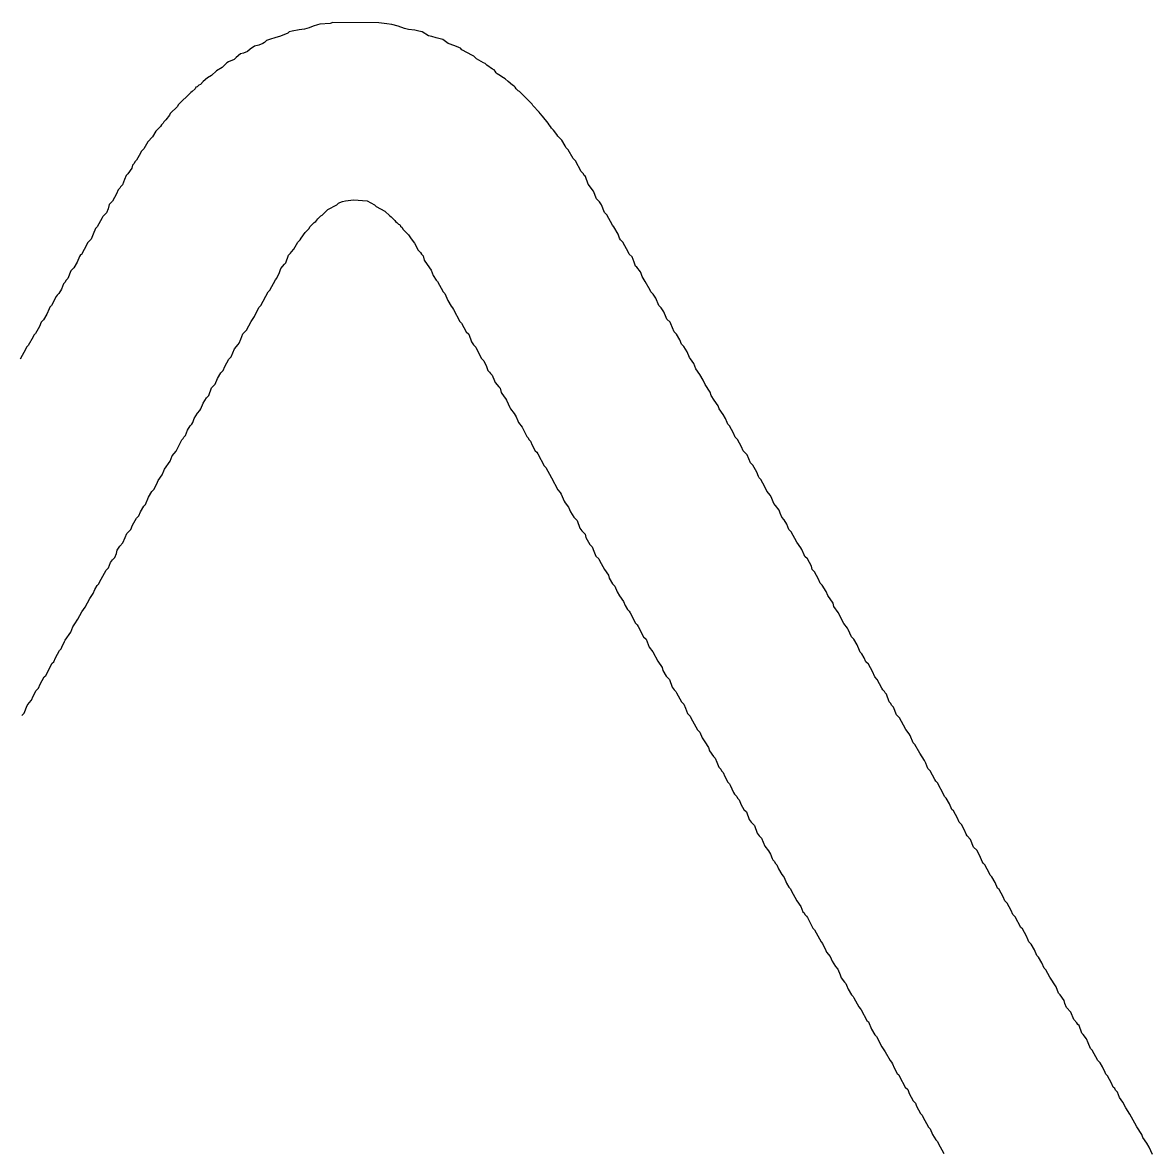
# Model space of a CAD drawing. Header units: inches. Extents: x 0 to 5379, y 0 to 5429.
# Drawn here: x 308.098 to 309.684, y 129.221 to 130.805 of the extents above; entities that cross this region are included whole.
import ezdxf

# ---------------------------------------------------------------- set-up
doc = ezdxf.new("R2010")
doc.units = ezdxf.units.IN
doc.layers.add('Bottom Overlay', color=54, linetype='Continuous')

msp = doc.modelspace()

# ---------------------------------------------------------------- linework, layer by layer
at = {"layer": 'Bottom Overlay'}
for p, q in [((308.5057, 130.8001), (308.5, 130.7978)), ((308.5119, 130.8018), (308.5057, 130.8001)), ((308.5153, 130.8029), (308.5119, 130.8018)), ((308.5299, 130.804), (308.5153, 130.8029)), ((308.5333, 130.8052), (308.5299, 130.804)), ((308.5981, 130.8046), (308.5333, 130.8052)), ((308.6093, 130.8035), (308.5981, 130.8046)), ((308.6161, 130.8023), (308.6093, 130.8035)), ((308.6251, 130.8001), (308.6161, 130.8023)), ((308.6341, 130.7967), (308.6251, 130.8001)), ((308.4522, 130.7837), (308.446, 130.782)), ((308.46, 130.786), (308.4522, 130.7837)), ((308.4702, 130.7905), (308.46, 130.786)), ((308.4719, 130.7922), (308.4702, 130.7905)), ((308.4764, 130.7933), (308.4719, 130.7922)), ((308.486, 130.795), (308.4764, 130.7933)), ((308.4938, 130.7961), (308.486, 130.795)), ((308.5, 130.7978), (308.4938, 130.7961)), ((308.6398, 130.7956), (308.6341, 130.7967)), ((308.6488, 130.7944), (308.6398, 130.7956)), ((308.6544, 130.7933), (308.6488, 130.7944)), ((308.6589, 130.7922), (308.6544, 130.7933)), ((308.6679, 130.7866), (308.6589, 130.7922)), ((308.6725, 130.7854), (308.6679, 130.7866)), ((308.6787, 130.7837), (308.6725, 130.7854)), ((308.6877, 130.7815), (308.6787, 130.7837)), ((308.4172, 130.768), (308.4138, 130.7646)), ((308.4234, 130.7719), (308.4172, 130.768)), ((308.4296, 130.7736), (308.4234, 130.7719)), ((308.4353, 130.7759), (308.4296, 130.7736)), ((308.4375, 130.777), (308.4353, 130.7759)), ((308.4403, 130.7798), (308.4375, 130.777)), ((308.446, 130.782), (308.4403, 130.7798)), ((308.6956, 130.7759), (308.6877, 130.7815)), ((308.7046, 130.7725), (308.6956, 130.7759)), ((308.7102, 130.7702), (308.7046, 130.7725)), ((308.7125, 130.7691), (308.7102, 130.7702)), ((308.7147, 130.7668), (308.7125, 130.7691)), ((308.3947, 130.7533), (308.3868, 130.7499)), ((308.3975, 130.7561), (308.3947, 130.7533)), ((308.4037, 130.7612), (308.3975, 130.7561)), ((308.4082, 130.7623), (308.4037, 130.7612)), ((308.4138, 130.7646), (308.4082, 130.7623)), ((308.7294, 130.759), (308.7147, 130.7668)), ((308.7316, 130.7578), (308.7294, 130.759)), ((308.735, 130.7544), (308.7316, 130.7578)), ((308.7451, 130.7488), (308.735, 130.7544)), ((308.3699, 130.7375), (308.3631, 130.7308)), ((308.3778, 130.742), (308.3699, 130.7375)), ((308.3845, 130.7488), (308.3778, 130.742)), ((308.3868, 130.7499), (308.3845, 130.7488)), ((308.7474, 130.7477), (308.7451, 130.7488)), ((308.7496, 130.7454), (308.7474, 130.7477)), ((308.7575, 130.7398), (308.7496, 130.7454)), ((308.7598, 130.7387), (308.7575, 130.7398)), ((308.7615, 130.737), (308.7598, 130.7387)), ((308.7626, 130.7347), (308.7615, 130.737)), ((308.3513, 130.7223), (308.3474, 130.7184)), ((308.3575, 130.7274), (308.3513, 130.7223)), ((308.3631, 130.7308), (308.3575, 130.7274)), ((308.7643, 130.733), (308.7626, 130.7347)), ((308.7665, 130.7319), (308.7643, 130.733)), ((308.7733, 130.7274), (308.7665, 130.7319)), ((308.7756, 130.7263), (308.7733, 130.7274)), ((308.7795, 130.7223), (308.7756, 130.7263)), ((308.7857, 130.7173), (308.7795, 130.7223)), ((308.3338, 130.7071), (308.3164, 130.6896)), ((308.3361, 130.7082), (308.3338, 130.7071)), ((308.34, 130.7122), (308.3361, 130.7082)), ((308.3412, 130.7144), (308.34, 130.7122)), ((308.3429, 130.715), (308.3412, 130.7144)), ((308.3451, 130.7173), (308.3429, 130.715)), ((308.3474, 130.7184), (308.3451, 130.7173)), ((308.788, 130.7161), (308.7857, 130.7173)), ((308.7896, 130.7144), (308.788, 130.7161)), ((308.7908, 130.7122), (308.7896, 130.7144)), ((308.7936, 130.7094), (308.7908, 130.7122)), ((308.7958, 130.7082), (308.7936, 130.7094)), ((308.8133, 130.6908), (308.7958, 130.7082)), ((308.3164, 130.6896), (308.3152, 130.6874)), ((308.8144, 130.6885), (308.8133, 130.6908)), ((308.8234, 130.6795), (308.8144, 130.6885)), ((308.304, 130.675), (308.2989, 130.6688)), ((308.3051, 130.6773), (308.304, 130.675)), ((308.3152, 130.6874), (308.3051, 130.6773)), ((308.8246, 130.6773), (308.8234, 130.6795)), ((308.828, 130.6739), (308.8246, 130.6773)), ((308.8358, 130.6637), (308.828, 130.6739)), ((308.2916, 130.6592), (308.2848, 130.6525)), ((308.2927, 130.6615), (308.2916, 130.6592)), ((308.295, 130.6637), (308.2927, 130.6615)), ((308.2961, 130.666), (308.295, 130.6637)), ((308.2989, 130.6688), (308.2961, 130.666)), ((308.837, 130.6615), (308.8358, 130.6637)), ((308.8392, 130.6592), (308.837, 130.6615)), ((308.8404, 130.657), (308.8392, 130.6592)), ((308.8432, 130.6542), (308.8404, 130.657)), ((308.2803, 130.6446), (308.2735, 130.6378)), ((308.2848, 130.6525), (308.2803, 130.6446)), ((308.8482, 130.648), (308.8432, 130.6542)), ((308.8494, 130.6457), (308.8482, 130.648)), ((308.855, 130.6401), (308.8494, 130.6457)), ((308.2679, 130.6277), (308.2645, 130.6243)), ((308.2735, 130.6378), (308.2679, 130.6277)), ((308.8595, 130.6322), (308.855, 130.6401)), ((308.8606, 130.6299), (308.8595, 130.6322)), ((308.864, 130.6265), (308.8606, 130.6299)), ((308.8708, 130.6142), (308.864, 130.6265)), ((308.2555, 130.6096), (308.2544, 130.6074)), ((308.2578, 130.6119), (308.2555, 130.6096)), ((308.2634, 130.622), (308.2578, 130.6119)), ((308.2645, 130.6243), (308.2634, 130.622)), ((308.8742, 130.6108), (308.8708, 130.6142)), ((308.882, 130.5961), (308.8742, 130.6108)), ((308.251, 130.6006), (308.2454, 130.5927)), ((308.2521, 130.6051), (308.251, 130.6006)), ((308.2544, 130.6074), (308.2521, 130.6051)), ((308.8854, 130.5927), (308.882, 130.5961)), ((308.2381, 130.5775), (308.2352, 130.5747)), ((308.2409, 130.5849), (308.2381, 130.5775)), ((308.2431, 130.5905), (308.2409, 130.5849)), ((308.2454, 130.5927), (308.2431, 130.5905)), ((308.8866, 130.5905), (308.8854, 130.5927)), ((308.8882, 130.5888), (308.8866, 130.5905)), ((308.8922, 130.5781), (308.8882, 130.5888)), ((308.8995, 130.5685), (308.8922, 130.5781)), ((308.2296, 130.5646), (308.224, 130.5544)), ((308.2319, 130.5702), (308.2296, 130.5646)), ((308.2341, 130.5725), (308.2319, 130.5702)), ((308.2352, 130.5747), (308.2341, 130.5725)), ((308.9035, 130.5578), (308.8995, 130.5685)), ((308.2195, 130.5499), (308.2178, 130.5437)), ((308.224, 130.5544), (308.2195, 130.5499)), ((308.5265, 130.5426), (308.5389, 130.5494)), ((308.5389, 130.5494), (308.5412, 130.5516)), ((308.5412, 130.5516), (308.5434, 130.5527)), ((308.5434, 130.5527), (308.5468, 130.5539)), ((308.5468, 130.5539), (308.5513, 130.555)), ((308.5513, 130.555), (308.5626, 130.5561)), ((308.5626, 130.5561), (308.5817, 130.555)), ((308.5817, 130.555), (308.5919, 130.5494)), ((308.5919, 130.5494), (308.5941, 130.5471)), ((308.5941, 130.5471), (308.6065, 130.5403)), ((308.908, 130.5533), (308.9035, 130.5578)), ((308.9108, 130.5494), (308.908, 130.5533)), ((308.9147, 130.5387), (308.9108, 130.5494)), ((308.2093, 130.5308), (308.2026, 130.5184)), ((308.2104, 130.533), (308.2093, 130.5308)), ((308.2155, 130.5381), (308.2104, 130.533)), ((308.2178, 130.5437), (308.2155, 130.5381)), ((308.5124, 130.5296), (308.5164, 130.5336)), ((308.5164, 130.5336), (308.5186, 130.5347)), ((308.5186, 130.5347), (308.5265, 130.5426)), ((308.6065, 130.5403), (308.6133, 130.5336)), ((308.6133, 130.5336), (308.6155, 130.5325)), ((308.6155, 130.5325), (308.6206, 130.5274)), ((308.9181, 130.5353), (308.9147, 130.5387)), ((308.926, 130.5206), (308.9181, 130.5353)), ((308.2003, 130.5161), (308.1969, 130.5082)), ((308.2026, 130.5184), (308.2003, 130.5161)), ((308.4944, 130.5105), (308.5, 130.5161)), ((308.5, 130.5161), (308.5012, 130.5184)), ((308.5012, 130.5184), (308.5074, 130.5246)), ((308.5074, 130.5246), (308.5096, 130.5257)), ((308.5096, 130.5257), (308.5124, 130.5296)), ((308.6206, 130.5274), (308.6212, 130.5257)), ((308.6212, 130.5257), (308.6234, 130.5246)), ((308.6234, 130.5246), (308.6257, 130.5223)), ((308.6257, 130.5223), (308.6274, 130.5217)), ((308.6274, 130.5217), (308.6285, 130.5195)), ((308.6285, 130.5195), (308.6308, 130.5172)), ((308.6308, 130.5172), (308.6319, 130.515)), ((308.6319, 130.515), (308.6398, 130.5071)), ((308.9282, 130.5184), (308.926, 130.5206)), ((308.9339, 130.5082), (308.9282, 130.5184)), ((308.1941, 130.5009), (308.189, 130.4958)), ((308.1969, 130.5082), (308.1941, 130.5009)), ((308.4843, 130.497), (308.4876, 130.5003)), ((308.4876, 130.5003), (308.4888, 130.5026)), ((308.4888, 130.5026), (308.4944, 130.5105)), ((308.6398, 130.5071), (308.6432, 130.5015)), ((308.6432, 130.5015), (308.6482, 130.4953)), ((308.9361, 130.5026), (308.9339, 130.5082)), ((308.9373, 130.5003), (308.9361, 130.5026)), ((308.9406, 130.497), (308.9373, 130.5003)), ((308.1879, 130.4936), (308.1806, 130.4795)), ((308.189, 130.4958), (308.1879, 130.4936)), ((308.4741, 130.4812), (308.4753, 130.4834)), ((308.4753, 130.4834), (308.4786, 130.4868)), ((308.4786, 130.4868), (308.4843, 130.497)), ((308.6482, 130.4953), (308.6533, 130.4857)), ((308.6533, 130.4857), (308.6567, 130.4823)), ((308.6567, 130.4823), (308.6578, 130.4801)), ((308.9485, 130.4823), (308.9406, 130.497)), ((308.9497, 130.4801), (308.9485, 130.4823)), ((308.1744, 130.4688), (308.1699, 130.4609)), ((308.1778, 130.4767), (308.1744, 130.4688)), ((308.1789, 130.4789), (308.1778, 130.4767)), ((308.1806, 130.4795), (308.1789, 130.4789)), ((308.4657, 130.466), (308.4674, 130.4677)), ((308.4674, 130.4677), (308.4713, 130.4784)), ((308.4713, 130.4784), (308.4741, 130.4812)), ((308.6578, 130.4801), (308.6601, 130.4778)), ((308.6601, 130.4778), (308.6617, 130.4716)), ((308.6617, 130.4716), (308.6657, 130.4654)), ((308.9536, 130.4761), (308.9497, 130.4801)), ((308.9564, 130.4688), (308.9536, 130.4761)), ((308.9587, 130.4632), (308.9564, 130.4688)), ((308.1654, 130.4564), (308.1614, 130.4457)), ((308.1699, 130.4609), (308.1654, 130.4564)), ((308.455, 130.4462), (308.4583, 130.4541)), ((308.4583, 130.4541), (308.4606, 130.4598)), ((308.4606, 130.4598), (308.4657, 130.466)), ((308.6657, 130.4654), (308.6713, 130.4575)), ((308.6713, 130.4575), (308.6741, 130.4502)), ((308.9604, 130.4615), (308.9587, 130.4632)), ((308.9654, 130.4553), (308.9604, 130.4615)), ((308.9666, 130.453), (308.9654, 130.4553)), ((308.9677, 130.4485), (308.9666, 130.453)), ((308.1552, 130.4384), (308.1524, 130.431)), ((308.1575, 130.4406), (308.1552, 130.4384)), ((308.1586, 130.4429), (308.1575, 130.4406)), ((308.1614, 130.4457), (308.1586, 130.4429)), ((308.4448, 130.4293), (308.4527, 130.444)), ((308.4527, 130.444), (308.455, 130.4462)), ((308.6741, 130.4502), (308.6787, 130.4434)), ((308.6787, 130.4434), (308.6803, 130.4417)), ((308.6803, 130.4417), (308.6882, 130.4271)), ((308.9722, 130.4417), (308.9677, 130.4485)), ((308.979, 130.4293), (308.9722, 130.4417)), ((308.1451, 130.4203), (308.1383, 130.4079)), ((308.1462, 130.4226), (308.1451, 130.4203)), ((308.1485, 130.4248), (308.1462, 130.4226)), ((308.1524, 130.431), (308.1485, 130.4248)), ((308.4324, 130.4079), (308.4426, 130.4271)), ((308.4426, 130.4271), (308.4448, 130.4293)), ((308.6882, 130.4271), (308.6905, 130.4248)), ((308.6905, 130.4248), (308.695, 130.4147)), ((308.9801, 130.4271), (308.979, 130.4293)), ((308.9835, 130.4237), (308.9801, 130.4271)), ((308.9868, 130.4181), (308.9835, 130.4237)), ((308.1349, 130.4034), (308.1316, 130.3955)), ((308.1361, 130.4057), (308.1349, 130.4034)), ((308.1383, 130.4079), (308.1361, 130.4057)), ((308.4257, 130.3978), (308.4302, 130.4057)), ((308.4302, 130.4057), (308.4324, 130.4079)), ((308.695, 130.4147), (308.6995, 130.4068)), ((308.6995, 130.4068), (308.7017, 130.4046)), ((308.7017, 130.4046), (308.7029, 130.4023)), ((308.9914, 130.4079), (308.9868, 130.4181)), ((308.9947, 130.4046), (308.9914, 130.4079)), ((308.9981, 130.3989), (308.9947, 130.4046)), ((308.1271, 130.3877), (308.1237, 130.3843)), ((308.1316, 130.3955), (308.1271, 130.3877)), ((308.4189, 130.3854), (308.4234, 130.3922)), ((308.4234, 130.3922), (308.4257, 130.3978)), ((308.7029, 130.4023), (308.7119, 130.3854)), ((309.0015, 130.391), (308.9981, 130.3989)), ((309.0026, 130.3888), (309.0015, 130.391)), ((309.0071, 130.3843), (309.0026, 130.3888)), ((308.1214, 130.3786), (308.1158, 130.3685)), ((308.1237, 130.3843), (308.1214, 130.3786)), ((308.4071, 130.3679), (308.4122, 130.373)), ((308.4122, 130.373), (308.4189, 130.3854)), ((308.7119, 130.3854), (308.7141, 130.3831)), ((308.7141, 130.3831), (308.7209, 130.3708)), ((309.0083, 130.382), (309.0071, 130.3843)), ((309.0128, 130.3708), (309.0083, 130.382)), ((308.1124, 130.364), (308.1056, 130.3516)), ((308.1135, 130.3662), (308.1124, 130.364)), ((308.1158, 130.3685), (308.1135, 130.3662)), ((308.402, 130.355), (308.4043, 130.3606)), ((308.4043, 130.3606), (308.4071, 130.3679)), ((308.7209, 130.3708), (308.7243, 130.3674)), ((308.7243, 130.3674), (308.7282, 130.3567)), ((308.7282, 130.3567), (308.731, 130.3527)), ((309.0161, 130.3674), (309.0128, 130.3708)), ((309.0206, 130.3595), (309.0161, 130.3674)), ((309.0229, 130.3538), (309.0206, 130.3595)), ((308.1023, 130.3471), (308.0944, 130.3324)), ((308.1034, 130.3493), (308.1023, 130.3471)), ((308.1056, 130.3516), (308.1034, 130.3493)), ((308.3907, 130.3358), (308.3952, 130.3471)), ((308.3952, 130.3471), (308.4003, 130.3533)), ((308.4003, 130.3533), (308.402, 130.355)), ((308.731, 130.3527), (308.7344, 130.3493)), ((308.7344, 130.3493), (308.7378, 130.3415)), ((308.7378, 130.3415), (308.7423, 130.3336)), ((309.0263, 130.3505), (309.0229, 130.3538)), ((309.0308, 130.3426), (309.0263, 130.3505)), ((309.0342, 130.3347), (309.0308, 130.3426)), ((308.3817, 130.3223), (308.3874, 130.3324)), ((308.3874, 130.3324), (308.3907, 130.3358)), ((308.7423, 130.3336), (308.7457, 130.3302)), ((308.7457, 130.3302), (308.7491, 130.3223)), ((309.0359, 130.333), (309.0342, 130.3347)), ((309.0404, 130.3262), (309.0359, 130.333)), ((309.0432, 130.3189), (309.0404, 130.3262)), ((308.3716, 130.3054), (308.3761, 130.3133)), ((308.3761, 130.3133), (308.3795, 130.3167)), ((308.3795, 130.3167), (308.3817, 130.3223)), ((308.7491, 130.3223), (308.7513, 130.3167)), ((308.7513, 130.3167), (308.7536, 130.3144)), ((308.7536, 130.3144), (308.7547, 130.3122)), ((308.7547, 130.3122), (308.757, 130.3099)), ((308.757, 130.3099), (308.7603, 130.302)), ((309.0488, 130.311), (309.0432, 130.3189)), ((309.0533, 130.3031), (309.0488, 130.311)), ((308.3592, 130.2817), (308.3631, 130.2924)), ((308.3631, 130.2924), (308.3682, 130.2975)), ((308.3682, 130.2975), (308.3716, 130.3054)), ((308.7603, 130.302), (308.7615, 130.2998)), ((308.7615, 130.2998), (308.7665, 130.2936)), ((308.7665, 130.2936), (308.7682, 130.2919)), ((308.7682, 130.2919), (308.7699, 130.2857)), ((309.0561, 130.2969), (309.0533, 130.3031)), ((309.0635, 130.2862), (309.0561, 130.2969)), ((308.3513, 130.2705), (308.3558, 130.2784)), ((308.3558, 130.2784), (308.3592, 130.2817)), ((308.7699, 130.2857), (308.7739, 130.2795)), ((308.7739, 130.2795), (308.7761, 130.2772)), ((308.7761, 130.2772), (308.7773, 130.275)), ((309.0646, 130.2817), (309.0635, 130.2862)), ((309.0691, 130.275), (309.0646, 130.2817)), ((308.3434, 130.2569), (308.3468, 130.2603)), ((308.3468, 130.2603), (308.3479, 130.2626)), ((308.3479, 130.2626), (308.3513, 130.2705)), ((308.7773, 130.275), (308.7818, 130.2648)), ((308.7818, 130.2648), (308.7829, 130.2626)), ((308.7829, 130.2626), (308.788, 130.2564)), ((309.0747, 130.2671), (309.0691, 130.275)), ((309.0759, 130.2626), (309.0747, 130.2671)), ((309.0815, 130.2547), (309.0759, 130.2626)), ((308.3367, 130.2434), (308.3389, 130.2491)), ((308.3389, 130.2491), (308.3434, 130.2569)), ((308.788, 130.2564), (308.7908, 130.2513)), ((308.7908, 130.2513), (308.793, 130.2457)), ((308.793, 130.2457), (308.7942, 130.2434)), ((309.0849, 130.2491), (309.0815, 130.2547)), ((309.0871, 130.2434), (309.0849, 130.2491)), ((308.3265, 130.2254), (308.3293, 130.2327)), ((308.3293, 130.2327), (308.3333, 130.2389)), ((308.3333, 130.2389), (308.3355, 130.2412)), ((308.3355, 130.2412), (308.3367, 130.2434)), ((308.7942, 130.2434), (308.7992, 130.2372)), ((308.7992, 130.2372), (308.806, 130.2237)), ((309.0883, 130.2412), (309.0871, 130.2434)), ((309.0905, 130.2389), (309.0883, 130.2412)), ((309.0961, 130.2288), (309.0905, 130.2389)), ((309.0984, 130.2231), (309.0961, 130.2288)), ((308.3136, 130.2034), (308.3214, 130.2192)), ((308.3214, 130.2192), (308.3231, 130.2209)), ((308.3231, 130.2209), (308.3243, 130.2231)), ((308.3243, 130.2231), (308.3265, 130.2254)), ((308.806, 130.2237), (308.8077, 130.222)), ((308.8077, 130.222), (308.8088, 130.2198)), ((308.8088, 130.2198), (308.8111, 130.2175)), ((308.8111, 130.2175), (308.8133, 130.2119)), ((309.1018, 130.2198), (309.0984, 130.2231)), ((309.1074, 130.2096), (309.1018, 130.2198)), ((308.3051, 130.1893), (308.3079, 130.1967)), ((308.3079, 130.1967), (308.3136, 130.2034)), ((308.8133, 130.2119), (308.8178, 130.204)), ((308.8178, 130.204), (308.8201, 130.2017)), ((308.8201, 130.2017), (308.8212, 130.1995)), ((308.8212, 130.1995), (308.8302, 130.1826)), ((309.1097, 130.204), (309.1074, 130.2096)), ((309.1153, 130.1983), (309.1097, 130.204)), ((309.1198, 130.1871), (309.1153, 130.1983)), ((308.2972, 130.1781), (308.3051, 130.1893)), ((308.8302, 130.1826), (308.8325, 130.1803)), ((309.1232, 130.1837), (309.1198, 130.1871)), ((309.1288, 130.1736), (309.1232, 130.1837)), ((308.2882, 130.1623), (308.2938, 130.1702)), ((308.2938, 130.1702), (308.2961, 130.1758)), ((308.2961, 130.1758), (308.2972, 130.1781)), ((308.8325, 130.1803), (308.8404, 130.1657)), ((308.8404, 130.1657), (308.8494, 130.1488)), ((309.1311, 130.1679), (309.1288, 130.1736)), ((309.1322, 130.1657), (309.1311, 130.1679)), ((309.1345, 130.1634), (309.1322, 130.1657)), ((308.2792, 130.1465), (308.2826, 130.1499)), ((308.2826, 130.1499), (308.2871, 130.16)), ((308.2871, 130.16), (308.2882, 130.1623)), ((309.1401, 130.1533), (309.1345, 130.1634)), ((309.1429, 130.1471), (309.1401, 130.1533)), ((308.2702, 130.1285), (308.2747, 130.1386)), ((308.2747, 130.1386), (308.2792, 130.1465)), ((308.8494, 130.1488), (308.8527, 130.1454)), ((308.8527, 130.1454), (308.8539, 130.1431)), ((308.8539, 130.1431), (308.8584, 130.133)), ((309.148, 130.1409), (309.1429, 130.1471)), ((309.1497, 130.1369), (309.148, 130.1409)), ((309.1525, 130.1296), (309.1497, 130.1369)), ((308.2612, 130.1127), (308.2634, 130.1183)), ((308.2634, 130.1183), (308.2679, 130.1262)), ((308.2679, 130.1262), (308.2702, 130.1285)), ((308.8584, 130.133), (308.8595, 130.1307)), ((308.8595, 130.1307), (308.8646, 130.1245)), ((308.8646, 130.1245), (308.8674, 130.1183)), ((308.8674, 130.1183), (308.8719, 130.1104)), ((309.1553, 130.1268), (309.1525, 130.1296)), ((309.1604, 130.1206), (309.1553, 130.1268)), ((309.1615, 130.1161), (309.1604, 130.1206)), ((308.2521, 130.0992), (308.2578, 130.1093)), ((308.2578, 130.1093), (308.2612, 130.1127)), ((308.8719, 130.1104), (308.8764, 130.1059)), ((308.8764, 130.1059), (308.8804, 130.0952)), ((309.1638, 130.1104), (309.1615, 130.1161)), ((309.1671, 130.1071), (309.1638, 130.1104)), ((309.1711, 130.1009), (309.1671, 130.1071)), ((308.242, 130.0823), (308.2443, 130.0879)), ((308.2443, 130.0879), (308.2499, 130.0935)), ((308.2499, 130.0935), (308.2521, 130.0992)), ((308.8804, 130.0952), (308.8832, 130.0913)), ((308.8832, 130.0913), (308.8877, 130.0868)), ((308.8877, 130.0868), (308.8888, 130.0823)), ((309.1739, 130.0935), (309.1711, 130.1009)), ((309.1773, 130.0902), (309.1739, 130.0935)), ((309.1852, 130.0755), (309.1773, 130.0902)), ((308.2307, 130.0642), (308.2341, 130.0699)), ((308.2341, 130.0699), (308.2386, 130.0744)), ((308.2386, 130.0744), (308.242, 130.0823)), ((308.8888, 130.0823), (308.8944, 130.0721)), ((308.8944, 130.0721), (308.8978, 130.0688)), ((309.1908, 130.0676), (309.1852, 130.0755)), ((308.224, 130.0507), (308.2273, 130.0541)), ((308.2273, 130.0541), (308.2296, 130.0597)), ((308.2296, 130.0597), (308.2307, 130.0642)), ((308.8978, 130.0688), (308.9001, 130.0631)), ((308.9001, 130.0631), (308.9029, 130.0558)), ((308.9029, 130.0558), (308.9068, 130.0519)), ((309.1919, 130.0654), (309.1908, 130.0676)), ((309.1953, 130.0575), (309.1919, 130.0654)), ((309.1964, 130.0552), (309.1953, 130.0575)), ((309.1998, 130.0519), (309.1964, 130.0552)), ((308.215, 130.0361), (308.2183, 130.0395)), ((308.2183, 130.0395), (308.2211, 130.0468)), ((308.2211, 130.0468), (308.224, 130.0507)), ((308.9068, 130.0519), (308.908, 130.0496)), ((308.908, 130.0496), (308.9147, 130.0372)), ((309.2055, 130.0417), (309.1998, 130.0519)), ((309.2066, 130.0372), (309.2055, 130.0417)), ((308.2059, 130.0192), (308.215, 130.0361)), ((308.9147, 130.0372), (308.9204, 130.0293)), ((308.9204, 130.0293), (308.9215, 130.0248)), ((308.9215, 130.0248), (308.926, 130.0169)), ((309.21, 130.0338), (309.2066, 130.0372)), ((309.2156, 130.0237), (309.21, 130.0338)), ((309.2178, 130.018), (309.2156, 130.0237)), ((308.1969, 130.0034), (308.1992, 130.009)), ((308.1992, 130.009), (308.2026, 130.0147)), ((308.2026, 130.0147), (308.2048, 130.0169)), ((308.2048, 130.0169), (308.2059, 130.0192)), ((308.926, 130.0169), (308.9294, 130.0135)), ((308.9294, 130.0135), (308.9328, 130.0057)), ((309.2207, 130.0152), (309.2178, 130.018)), ((309.2263, 130.0062), (309.2207, 130.0152)), ((309.2286, 130.0006), (309.2263, 130.0062)), ((308.1857, 129.9842), (308.1924, 129.9966)), ((308.1924, 129.9966), (308.1969, 130.0034)), ((308.9328, 130.0057), (308.9361, 130)), ((308.9361, 130), (308.9418, 129.9921)), ((308.9418, 129.9921), (308.944, 129.9865)), ((309.2359, 129.9899), (309.2286, 130.0006)), ((308.1755, 129.9673), (308.1811, 129.9775)), ((308.1811, 129.9775), (308.1857, 129.9842)), ((308.944, 129.9865), (308.9474, 129.9809)), ((308.9474, 129.9809), (308.9497, 129.9786)), ((308.9497, 129.9786), (308.9508, 129.9764)), ((308.9508, 129.9764), (308.9587, 129.9617)), ((309.237, 129.9854), (309.2359, 129.9899)), ((309.2432, 129.9769), (309.237, 129.9854)), ((309.2511, 129.9611), (309.2432, 129.9769)), ((308.1682, 129.9566), (308.171, 129.9606)), ((308.171, 129.9606), (308.1755, 129.9673)), ((308.9587, 129.9617), (308.9609, 129.9595)), ((308.9609, 129.9595), (308.9621, 129.9572)), ((309.2562, 129.9549), (309.2511, 129.9611)), ((308.1575, 129.938), (308.1654, 129.9493)), ((308.1654, 129.9493), (308.1682, 129.9566)), ((308.9621, 129.9572), (308.9699, 129.9425)), ((309.2573, 129.9527), (309.2562, 129.9549)), ((309.2618, 129.9425), (309.2573, 129.9527)), ((308.1518, 129.9256), (308.153, 129.9279)), ((308.153, 129.9279), (308.1564, 129.9358)), ((308.1564, 129.9358), (308.1575, 129.938)), ((308.9699, 129.9425), (308.9733, 129.9392)), ((308.9733, 129.9392), (308.9778, 129.9279)), ((308.9778, 129.9279), (308.9829, 129.9217)), ((309.2652, 129.9392), (309.2618, 129.9425)), ((309.2697, 129.9313), (309.2652, 129.9392)), ((309.2731, 129.9234), (309.2697, 129.9313)), ((308.1417, 129.9076), (308.144, 129.9133)), ((308.144, 129.9133), (308.1496, 129.9234)), ((308.1496, 129.9234), (308.1518, 129.9256)), ((308.9829, 129.9217), (308.9897, 129.9082)), ((309.2742, 129.9211), (309.2731, 129.9234)), ((309.2764, 129.9189), (309.2742, 129.9211)), ((309.2798, 129.9133), (309.2764, 129.9189)), ((309.2821, 129.9076), (309.2798, 129.9133)), ((308.1304, 129.8885), (308.1395, 129.9054)), ((308.1395, 129.9054), (308.1417, 129.9076)), ((308.9897, 129.9082), (308.9959, 129.8997)), ((308.9959, 129.8997), (308.997, 129.8952)), ((308.997, 129.8952), (309.0015, 129.8873)), ((309.2855, 129.9042), (309.2821, 129.9076)), ((309.2911, 129.8941), (309.2855, 129.9042)), ((308.1225, 129.8761), (308.1282, 129.8862)), ((308.1282, 129.8862), (308.1304, 129.8885)), ((309.0015, 129.8873), (309.006, 129.8828)), ((309.006, 129.8828), (309.0099, 129.8721)), ((309.2945, 129.8862), (309.2911, 129.8941)), ((309.2979, 129.8828), (309.2945, 129.8862)), ((309.3046, 129.8704), (309.2979, 129.8828)), ((308.1124, 129.8592), (308.1169, 129.867)), ((308.1169, 129.867), (308.1203, 129.8704)), ((308.1203, 129.8704), (308.1225, 129.8761)), ((309.0099, 129.8721), (309.0128, 129.8682)), ((309.0128, 129.8682), (309.015, 129.8659)), ((309.015, 129.8659), (309.0161, 129.8637)), ((309.0161, 129.8637), (309.0229, 129.8513)), ((309.3057, 129.8682), (309.3046, 129.8704)), ((309.308, 129.8659), (309.3057, 129.8682)), ((309.3091, 129.8637), (309.308, 129.8659)), ((309.3108, 129.862), (309.3091, 129.8637)), ((308.104, 129.8462), (308.1068, 129.8501)), ((308.1068, 129.8501), (308.1102, 129.8535)), ((308.1102, 129.8535), (308.1124, 129.8592)), ((309.0229, 129.8513), (309.0263, 129.8479)), ((309.0263, 129.8479), (309.0285, 129.8423)), ((309.3148, 129.8513), (309.3108, 129.862)), ((309.317, 129.849), (309.3148, 129.8513)), ((309.3181, 129.8468), (309.317, 129.849)), ((308.0966, 129.8321), (308.1, 129.8355)), ((308.1, 129.8355), (308.104, 129.8462)), ((309.0285, 129.8423), (309.0314, 129.8349)), ((309.0314, 129.8349), (309.0353, 129.831)), ((309.321, 129.8439), (309.3181, 129.8468)), ((309.3249, 129.8332), (309.321, 129.8439)), ((309.3294, 129.8287), (309.3249, 129.8332)), ((309.0353, 129.831), (309.0364, 129.8287)), ((309.0364, 129.8287), (309.0454, 129.8118)), ((309.335, 129.8186), (309.3294, 129.8287)), ((309.3379, 129.8124), (309.335, 129.8186)), ((309.0454, 129.8118), (309.0488, 129.8085)), ((309.0488, 129.8085), (309.0522, 129.8006)), ((309.0522, 129.8006), (309.0556, 129.7949)), ((309.3429, 129.8062), (309.3379, 129.8124)), ((309.3441, 129.8039), (309.3429, 129.8062)), ((309.3486, 129.7938), (309.3441, 129.8039)), ((309.0556, 129.7949), (309.0612, 129.787)), ((309.0612, 129.787), (309.0623, 129.7825)), ((309.3508, 129.7915), (309.3486, 129.7938)), ((309.3576, 129.7792), (309.3508, 129.7915)), ((309.0623, 129.7825), (309.068, 129.7746)), ((309.068, 129.7746), (309.0702, 129.7724)), ((309.0702, 129.7724), (309.0725, 129.7668)), ((309.3643, 129.769), (309.3576, 129.7792)), ((309.366, 129.7651), (309.3643, 129.769)), ((309.0725, 129.7668), (309.0753, 129.7594)), ((309.0753, 129.7594), (309.0781, 129.7566)), ((309.0781, 129.7566), (309.0792, 129.7544)), ((309.0792, 129.7544), (309.0815, 129.7521)), ((309.3688, 129.7577), (309.366, 129.7651)), ((309.3722, 129.7544), (309.3688, 129.7577)), ((309.379, 129.742), (309.3722, 129.7544)), ((309.0815, 129.7521), (309.0838, 129.7465)), ((309.0838, 129.7465), (309.0883, 129.7386)), ((309.0883, 129.7386), (309.0905, 129.7363)), ((309.3801, 129.7397), (309.379, 129.742)), ((309.3824, 129.7375), (309.3801, 129.7397)), ((309.3914, 129.7206), (309.3824, 129.7375)), ((309.0905, 129.7363), (309.0916, 129.7341)), ((309.0916, 129.7341), (309.0961, 129.7239)), ((309.0961, 129.7239), (309.0973, 129.7217)), ((309.0973, 129.7217), (309.1007, 129.7183)), ((309.1007, 129.7183), (309.1018, 129.716)), ((309.1018, 129.716), (309.104, 129.7138)), ((309.104, 129.7138), (309.1069, 129.7065)), ((309.1069, 129.7065), (309.1108, 129.7003)), ((309.3925, 129.7183), (309.3914, 129.7206)), ((309.3948, 129.716), (309.3925, 129.7183)), ((309.3993, 129.7082), (309.3948, 129.716)), ((309.4027, 129.7003), (309.3993, 129.7082)), ((309.1108, 129.7003), (309.1142, 129.6969)), ((309.1142, 129.6969), (309.1181, 129.6862)), ((309.4049, 129.698), (309.4027, 129.7003)), ((309.4105, 129.6879), (309.4049, 129.698)), ((309.1181, 129.6862), (309.1209, 129.6822)), ((309.1209, 129.6822), (309.1254, 129.6777)), ((309.1254, 129.6777), (309.1294, 129.667)), ((309.4128, 129.6822), (309.4105, 129.6879)), ((309.4162, 129.6789), (309.4128, 129.6822)), ((309.4207, 129.671), (309.4162, 129.6789)), ((309.1294, 129.667), (309.1322, 129.6631)), ((309.1322, 129.6631), (309.1356, 129.6597)), ((309.1356, 129.6597), (309.1401, 129.6484)), ((309.4229, 129.6653), (309.4207, 129.671)), ((309.4241, 129.6631), (309.4229, 129.6653)), ((309.4291, 129.658), (309.4241, 129.6631)), ((309.4331, 129.6473), (309.4291, 129.658)), ((309.1401, 129.6484), (309.1452, 129.6422)), ((309.1452, 129.6422), (309.148, 129.6372)), ((309.4376, 129.6428), (309.4331, 129.6473)), ((309.4421, 129.6349), (309.4376, 129.6428)), ((309.148, 129.6372), (309.1502, 129.6315)), ((309.1502, 129.6315), (309.1514, 129.6293)), ((309.1514, 129.6293), (309.1536, 129.627)), ((309.1536, 129.627), (309.1547, 129.6248)), ((309.4455, 129.627), (309.4421, 129.6349)), ((309.4466, 129.6248), (309.4455, 129.627)), ((309.1547, 129.6248), (309.157, 129.6225)), ((309.157, 129.6225), (309.1592, 129.6169)), ((309.1592, 129.6169), (309.1638, 129.609)), ((309.4489, 129.6225), (309.4466, 129.6248)), ((309.4556, 129.6101), (309.4489, 129.6225)), ((309.4567, 129.6079), (309.4556, 129.6101)), ((309.1638, 129.609), (309.166, 129.6067)), ((309.166, 129.6067), (309.1671, 129.6045)), ((309.1671, 129.6045), (309.1705, 129.5966)), ((309.1705, 129.5966), (309.1739, 129.591)), ((309.459, 129.6056), (309.4567, 129.6079)), ((309.4635, 129.5977), (309.459, 129.6056)), ((309.4669, 129.5898), (309.4635, 129.5977)), ((309.1739, 129.591), (309.1762, 129.5887)), ((309.1762, 129.5887), (309.1773, 129.5865)), ((309.1773, 129.5865), (309.1852, 129.5718)), ((309.4691, 129.5876), (309.4669, 129.5898)), ((309.4748, 129.5774), (309.4691, 129.5876)), ((309.1852, 129.5718), (309.1908, 129.5639)), ((309.1908, 129.5639), (309.1936, 129.5566)), ((309.477, 129.5718), (309.4748, 129.5774)), ((309.4804, 129.5684), (309.477, 129.5718)), ((309.486, 129.5583), (309.4804, 129.5684)), ((309.1936, 129.5566), (309.1953, 129.5549)), ((309.1953, 129.5549), (309.1964, 129.5527)), ((309.1964, 129.5527), (309.1987, 129.5504)), ((309.1987, 129.5504), (309.1998, 129.5482)), ((309.1998, 129.5482), (309.2077, 129.5335)), ((309.4883, 129.5527), (309.486, 129.5583)), ((309.4917, 129.5493), (309.4883, 129.5527)), ((309.4996, 129.5346), (309.4917, 129.5493)), ((309.2077, 129.5335), (309.21, 129.5312)), ((309.21, 129.5312), (309.219, 129.5143)), ((309.5018, 129.5324), (309.4996, 129.5346)), ((309.5074, 129.5222), (309.5018, 129.5324)), ((309.219, 129.5143), (309.2212, 129.5121)), ((309.5097, 129.5166), (309.5074, 129.5222)), ((309.5108, 129.5143), (309.5097, 129.5166)), ((309.5142, 129.511), (309.5108, 129.5143)), ((309.2212, 129.5121), (309.2257, 129.502)), ((309.2257, 129.502), (309.2269, 129.4997)), ((309.2269, 129.4997), (309.2319, 129.4935)), ((309.5187, 129.5031), (309.5142, 129.511)), ((309.5221, 129.4952), (309.5187, 129.5031)), ((309.2319, 129.4935), (309.2348, 129.4873)), ((309.2348, 129.4873), (309.2393, 129.4794)), ((309.5243, 129.4929), (309.5221, 129.4952)), ((309.5289, 129.485), (309.5243, 129.4929)), ((309.5322, 129.4772), (309.5289, 129.485)), ((309.2393, 129.4794), (309.2426, 129.476)), ((309.2426, 129.476), (309.246, 129.4681)), ((309.246, 129.4681), (309.2471, 129.4636)), ((309.5345, 129.4749), (309.5322, 129.4772)), ((309.5401, 129.4648), (309.5345, 129.4749)), ((309.2471, 129.4636), (309.2522, 129.4574)), ((309.2522, 129.4574), (309.2539, 129.4557)), ((309.2539, 129.4557), (309.255, 129.4535)), ((309.255, 129.4535), (309.2573, 129.4479)), ((309.5491, 129.4512), (309.5401, 129.4648)), ((309.5525, 129.4422), (309.5491, 129.4512)), ((309.2573, 129.4479), (309.2618, 129.44)), ((309.2618, 129.44), (309.264, 129.4377)), ((309.264, 129.4377), (309.2652, 129.4355)), ((309.2652, 129.4355), (309.2719, 129.4231)), ((309.5548, 129.44), (309.5525, 129.4422)), ((309.5604, 129.4321), (309.5548, 129.44)), ((309.2719, 129.4231), (309.2742, 129.4208)), ((309.2742, 129.4208), (309.2753, 129.4186)), ((309.5615, 129.4276), (309.5604, 129.4321)), ((309.5638, 129.4219), (309.5615, 129.4276)), ((309.57, 129.4157), (309.5638, 129.4219)), ((309.2753, 129.4186), (309.2832, 129.4039)), ((309.2832, 129.4039), (309.2855, 129.4017)), ((309.5739, 129.405), (309.57, 129.4157)), ((309.5784, 129.4005), (309.5739, 129.405)), ((309.2855, 129.4017), (309.29, 129.3915)), ((309.29, 129.3915), (309.2945, 129.3836)), ((309.5796, 129.3983), (309.5784, 129.4005)), ((309.5813, 129.3966), (309.5796, 129.3983)), ((309.5852, 129.3859), (309.5813, 129.3966)), ((309.2945, 129.3836), (309.2967, 129.3814)), ((309.2967, 129.3814), (309.3046, 129.3667)), ((309.5869, 129.3842), (309.5852, 129.3859)), ((309.592, 129.378), (309.5869, 129.3842)), ((309.5942, 129.3724), (309.592, 129.378)), ((309.5976, 129.3645), (309.5942, 129.3724)), ((309.3046, 129.3667), (309.3091, 129.36)), ((309.3091, 129.36), (309.3159, 129.3476)), ((309.5998, 129.3622), (309.5976, 129.3645)), ((309.6077, 129.3476), (309.5998, 129.3622)), ((309.3159, 129.3476), (309.3181, 129.3453)), ((309.3181, 129.3453), (309.3193, 129.3431)), ((309.3193, 129.3431), (309.3215, 129.3374)), ((309.6111, 129.3442), (309.6077, 129.3476)), ((309.6145, 129.3386), (309.6111, 129.3442)), ((309.3215, 129.3374), (309.326, 129.3295)), ((309.326, 129.3295), (309.3283, 129.3273)), ((309.3283, 129.3273), (309.3294, 129.325)), ((309.3294, 129.325), (309.3373, 129.3104)), ((309.6179, 129.3307), (309.6145, 129.3386)), ((309.619, 129.3284), (309.6179, 129.3307)), ((309.6213, 129.3262), (309.619, 129.3284)), ((309.6269, 129.316), (309.6213, 129.3262)), ((309.3373, 129.3104), (309.3407, 129.307)), ((309.6291, 129.3104), (309.6269, 129.316)), ((309.6314, 129.3081), (309.6291, 129.3104)), ((309.6325, 129.3059), (309.6314, 129.3081)), ((309.3407, 129.307), (309.3429, 129.3014)), ((309.3429, 129.3014), (309.3486, 129.2912)), ((309.6353, 129.3031), (309.6325, 129.3059)), ((309.6382, 129.2957), (309.6353, 129.3031)), ((309.6427, 129.289), (309.6382, 129.2957)), ((309.3486, 129.2912), (309.3519, 129.2878)), ((309.3519, 129.2878), (309.3531, 129.2833)), ((309.3531, 129.2833), (309.3587, 129.2732)), ((309.6472, 129.2811), (309.6427, 129.289)), ((309.6528, 129.2721), (309.6472, 129.2811)), ((309.3587, 129.2732), (309.361, 129.2709)), ((309.361, 129.2709), (309.3621, 129.2687)), ((309.3621, 129.2687), (309.37, 129.254)), ((309.6596, 129.2597), (309.6528, 129.2721)), ((309.37, 129.254), (309.3722, 129.2518)), ((309.3722, 129.2518), (309.3756, 129.2439)), ((309.6624, 129.2546), (309.6596, 129.2597)), ((309.6697, 129.2439), (309.6624, 129.2546)), ((309.3756, 129.2439), (309.3801, 129.236)), ((309.3801, 129.236), (309.3824, 129.2338)), ((309.3824, 129.2338), (309.3835, 129.2315)), ((309.3835, 129.2315), (309.3914, 129.2169)), ((309.6708, 129.2394), (309.6697, 129.2439)), ((309.6765, 129.2315), (309.6708, 129.2394)), ((309.6799, 129.2259), (309.6765, 129.2315)), ((309.6844, 129.2157), (309.6799, 129.2259))]:
    msp.add_line(p, q, dxfattribs=at)

doc.saveas('drawing.dxf')
